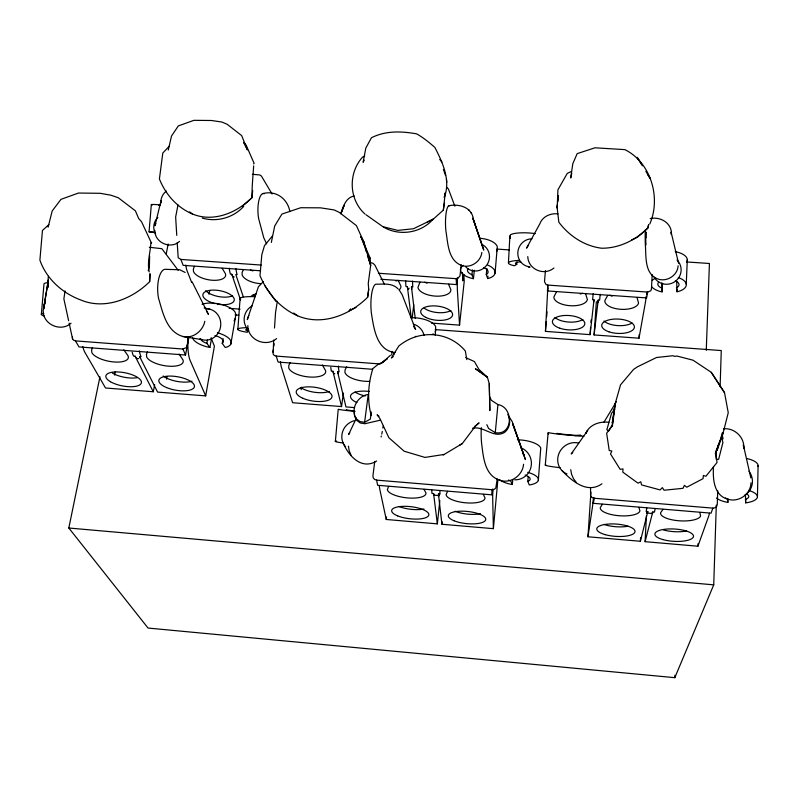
<?xml version="1.0" encoding="UTF-8"?>
<svg xmlns="http://www.w3.org/2000/svg" width="798" height="798" viewBox="0 0 798 798"><rect width="100%" height="100%" fill="white"/><g stroke="black" fill="none" stroke-linecap="round" stroke-linejoin="round"><path stroke-width="1.2" d="M364.616 422.272L368.237 394.461C357.524 395.808 349.953 409.554 356.317 418.82L359.958 421.553L364.616 422.272L370.352 419.12L371.269 411.977M187.929 341.175L187.979 338.063A26.893 6.294 -85.9 0 0 187.889 340.427M48.109 281.006L47.98 287.41L47.88 284.507M757.442 496.585L758.1 465.493A21.127 7.651 2.2 0 0 746.978 458.551M748.604 490.451A21.307 7.352 2.4 0 1 747.267 502.64L745.631 502.83L745.462 494.461M745.631 502.83L745.721 499.269M716.474 498.032A21.307 7.352 2.4 0 0 726.2 502.082L727.866 502.361L727.966 498.81M47.88 281.524L48.399 276.327M99.94 376.816L68.818 528.017L148.059 628.056L674.809 677.672L713.731 584.844L716.295 505.084M720.115 386.701L721.272 350.561L435.289 329.604M717.721 490.81L717.282 504.506L716.644 506.451L715.008 507.777L712.823 508.127L594.101 498.241L592.056 497.543L590.59 495.967L590.56 487.797M646.43 515.538L645.093 541.682L697.901 546.211L697.991 543.767M706.26 350.352L709.422 263.49L687.058 261.973L686.689 262.512M149.685 281.634L150.014 273.714L149.615 281.704C132.099 299.11 104.747 310.133 80.718 299.958C62.523 293.265 46.304 278.791 39.9 260.098L42.454 230.462L48.858 224.617M674.809 677.672L674.918 675.188M686.25 284.248L687.317 259.48A17.726 8.509 1.7 0 0 675.248 251.659M678.31 277.624A17.855 8.319 1.9 0 1 678.34 291.489L676.993 291.759L676.714 281.654M676.993 291.759L677.113 289.295M651.627 286.662A17.855 8.319 1.9 0 0 660.694 291.599L662.111 291.859L661.722 283.011M662.111 291.859L662.549 283.25M519.368 260.407A17.416 3.302 2.6 0 0 513.403 265.525L514.55 265.744L516.765 264.347L516.895 261.874M593.203 293.644L592.605 299.709L594.001 299.809L590.081 334.641L545.443 331.389L547.807 288.008M647.667 292.078L646.609 297.923L547.468 290.951L547.777 285.086L647.667 292.078L650.849 290.711L651.427 289.165L652.195 274.622M590.919 492.176L587.956 536.775L640.385 541.273L640.585 537.543M508.426 262.961L509.872 236.058L510.511 234.802A17.386 3.591 2.6 0 1 535.288 233.624M646.799 294.512L646.919 292.228M596.355 301.734L594.091 334.941L639.008 338.212L639.208 334.512M364.187 160.179L363.12 162.313L365.823 148.039L371.459 137.745C385.594 130.563 401.464 131.141 416.656 133.864C423.289 137.615 429.224 142.463 434.92 147.5C442.661 162.662 450.95 180.308 444.257 197.415L445.234 192.887L443.349 210.113M712.883 508.127L711.068 513.164L593.333 503.319L593.722 497.413M276.258 356.098L274.352 355.469L273.106 354.043L273.684 340.138M274.492 328.068L275.559 312.387L277.325 301.315M557.413 204.448L557.164 208.019L558.849 222.203C569.044 235.879 584.465 246.063 601.572 248.218C618.959 248.397 635.607 240.198 647.786 228.128L648.545 224.996M557.573 202.074L558.171 195.42M590.081 334.641L590.59 327.27M590.929 322.352L591.109 319.888M237.894 329.045L240.118 298.272A19.501 3.042 4.3 0 1 255.26 296.706M247.081 327.689A19.541 2.663 4.2 0 0 245.904 332.058L247.34 332.267L248.288 331.08L248.457 328.656M547.468 290.951L547.847 286.432M545.443 331.389L546.251 321.594M546.65 316.696L547.049 311.789M538.341 480.466L540.745 448.027A20.439 7.591 5.2 0 0 517.343 439.798M153.725 232.527L149.056 231.809L151.341 204.547A17.217 0.658 5.7 0 1 160.428 204.896M545.423 270.592L544.495 281.714L546.061 284.547L547.827 285.095M527.787 472.356A20.608 7.292 5.3 0 1 530.75 484.725L529.274 484.925L527.797 481.413L528.206 476.596M557.373 205.575L557.164 208.019L557.912 189.814L567.248 173.425L571.268 171.5M557.682 201.904L558.201 195.799M41.346 314.462L43.97 284.108A19.631 2.973 5.4 0 1 48.289 282.572M335.379 441.244L338.222 409.274A20.229 0.768 4.9 0 0 355.09 411.359M545.283 465.114L548.116 432.895L548.974 432.755A20.648 0.848 5.2 0 0 564.066 434.711A20.648 0.848 5.2 0 0 583.887 436.237M499.289 479.528A20.608 7.292 5.3 0 0 510.67 484.236L512.346 484.506L512.755 479.857M253.654 165.894C253.006 176.548 251.819 186.961 252.048 197.565C236.956 212.827 213.325 222.732 192.358 213.954C176.927 207.41 165.565 194.383 159.41 178.961L162.802 153.026L169.475 145.964M374.751 461.414L372.925 475.917L373.235 477.892L374.571 479.438L376.586 480.127L377.644 485.284L492.157 494.86L492.705 489.004M497.224 478.85L495.807 488.087L494.132 489.383L491.977 489.733L376.526 480.117M439.868 490.69A28.239 1.975 -85.4 0 0 440.047 494.132L438.441 493.992L441.932 524.256L493.383 528.665L497.902 479.518M497.922 404.556C513.912 407.309 513.194 435.848 495.289 432.676L497.922 404.556L491.299 400.267L489.563 396.327L489.264 383.818L487.418 377.255L478.91 369.384L474.391 361.554L465.723 357.614M495.069 273.165L497.304 246.622A17.287 8.419 5.7 0 0 479.458 238.273M252.697 190.572L251.988 197.635L242.063 206.522M487.708 265.076A17.406 8.229 5.7 0 1 488.955 278.273L487.718 278.552L487.967 276.128M487.718 278.552L486.271 274.612L486.9 268.527M431.499 323.09L459.548 325.135L464.217 281.355L463.857 274.442M441.932 524.256L442.192 521.812M463.429 265.345A17.406 8.229 5.7 0 0 472.037 278.422L473.453 278.682L471.947 274.751L472.456 269.894M473.453 278.682L474.351 270.203M461.184 264.776L459.997 275.819L457.922 278.382L456.107 278.682L378.412 273.245M463.508 274.322L462.8 280.886L462.351 272.517M379.319 485.633A28.13 3.042 -85.3 0 0 379.748 489.074L386.252 519.478L437.344 523.867L439.828 500.625M380.836 279.24L456.516 284.567L457.254 277.834M435.299 335.33L435.658 326.601A19.601 8.559 6.8 0 0 412.307 317.714M612.844 423.548L613.273 419.888M613.552 417.434L615.098 403.988L620.535 384.845L633.592 369.394L637.452 366.821L656.545 357.494L672.894 355.728L674.809 356.407L676.913 356.028L693.043 360.197L711.287 372.337L724.534 392.736L728.255 412.716L723.307 432.247L717.033 450.581L718.848 443.429M594.091 334.941L598.201 300.108L599.597 300.208A24.309 0.509 -85.5 0 0 600.226 294.282M386.252 519.478L386.551 517.044M412.167 318.013L413.773 304.686M391.688 355.03L392.147 351.379M686.988 262.023L687.317 259.48M594.001 299.809L593.582 302.432M45.137 301.724L43.671 308.936L48.349 280.108M367.669 297.225L368.706 289.235L368.247 283.35L370.661 265.564L370.112 258.043L368.836 258.123M598.201 300.108L597.752 302.731L597.712 301.584M280.427 361.644A27.052 4.768 -85.8 0 0 281.455 367.369L292.597 402.721L341.554 406.571L343.399 393.085M612.026 426.521L615.098 403.988L612.236 422.95L613.233 419.449M368.706 289.235L367.599 297.295C349.773 315.04 322.123 326.232 297.634 315.809C280.018 308.188 267.29 293.085 259.988 275.639L261.804 254.762L264.447 245.704L272.218 236.218M301.185 389.624L301.544 387.21M587.956 536.775L592.455 506.91A28.519 0.758 -85.7 0 0 593.423 498.431M593.333 503.319L594.101 498.241M750.958 482.78C750.878 494.052 738.838 502.59 728.135 499.289C713.671 495.698 712.714 478.63 713.512 466.511M272.866 352.207L273.245 349.793M273.824 346.172L274.203 343.768M230.841 344.098L235.909 314.602L235.001 311.938A19.501 8.269 10.3 0 0 220.388 304.208A19.501 8.269 10.3 0 0 202.094 304.297M48.329 280.148L43.212 310.432C42.613 324.397 60.828 332.467 71.042 323.23M235.31 318.232L234.073 320.936M444.486 203.071L443.289 210.173L433.234 219.181L413.444 228.747L397.823 230.393L382.91 226.702L365.983 214.722M139.321 350.901A26.803 7.102 -85.9 0 0 141.076 356.626L139.57 356.516L157.595 392.097L205.694 395.878L214.403 346.192L211.071 337.813M217.425 332.736A19.651 8.02 10.2 0 1 226.442 347.2L225.226 347.469L222.233 343.409L223.071 338.611M209.016 294.322L209.674 290.662M211.57 338.222L209.924 347.429L206.862 343.389L207.51 339.788M639.008 338.212L645.233 303.43A24.379 1.217 -85.4 0 0 646.24 296.238M185.555 355.04L182.902 349.025L75.461 340.886L78.982 346.921L185.555 355.04L187.909 342.212M188.946 337.374L186.562 347.499L182.842 349.015M678.13 265.784C677.662 275.031 667.657 281.744 658.869 279.34C644.036 274.712 646.28 256.328 645.323 244.188A18.424 1.786 89.9 0 1 645.303 229.944M166.553 379.15L167.001 376.756M82.852 346.601A26.713 8.03 -86 0 0 84.887 352.337L105.526 387.998L153.296 391.758L154.672 384.516M151.51 243.131L141.535 221.734L138.672 218.512L135.391 210.832L118.244 197.734L110.852 195.191L100.199 193.306L78.443 193.046L60.957 199.36L52.179 210.981L48.129 227.151M177.984 204.926L175.65 217.016L176.757 235.36M166.283 253.734L168.169 244.008M114.633 375.11L115.351 371.539M271.34 242.422L274.712 225.964L281.933 214.064L300.726 207.729L320.447 207.829L334.093 209.924L339.24 212.358L356.417 225.625L364.068 242.482L370.661 265.564L367.429 255.23M523.568 464.246C522.76 475.099 511.309 483.678 500.695 480.496C484.416 476.087 483.369 456.895 481.583 443.129A21.576 4.239 -89.2 0 1 481.324 427.658M65.057 290.891L63.88 298.881L68.608 320.696M571.757 173.346L570.71 177.994L572.804 163.69L577.183 153.625L594.959 147.8L624.874 149.625C650.969 162.533 661.163 197.834 649.821 223.939M168.268 150.074L171.52 136.019L178.323 125.924L193.884 120.328L211.45 120.498L221.884 122.024L227.141 124.259L241.674 135.59L247.39 149.894L243.57 142.343L246.123 145.136L254.133 163.391L253.604 163.899M648.704 224.447L647.846 228.068L637.472 237.166L631.557 239.979M481.862 252.417C480.875 261.345 471.309 268.108 462.571 265.784C447.917 261.185 447.997 243.25 445.902 230.851A18.214 3.96 89.2 0 1 446.172 212.677A18.214 3.96 89.2 0 1 449.783 205.814M640.385 541.273L647.796 511.548L646.141 511.408A28.618 1.726 -85.8 0 0 646.799 507.997M645.093 541.682L652.764 511.967L654.43 512.107A28.628 1.885 -85.8 0 0 655.118 508.695M435.199 331.828L435.997 329.255M757.871 466.251L758.1 465.493M204.817 321.255C202.981 331.05 192.687 339.12 182.662 336.427C166.373 331.409 162.832 312.477 158.553 298.342A20.459 8.06 88.9 0 1 158.972 277.814A20.459 8.06 88.9 0 1 166.243 269.355L179.72 269.754L185.166 272.457M92.508 347.449L91.551 350.322L91.979 352.876A18.783 7.172 11.3 0 0 114.174 361.983A18.783 7.172 11.3 0 0 127.929 355.629L123.79 349.823M496.645 251.56L497.453 249.166M148.169 270.692L149.386 267.18L149.625 256.038M147.52 351.639L146.433 354.512L146.712 357.065A18.743 7.262 10.6 0 0 168.468 366.162A18.743 7.262 10.6 0 0 182.922 359.828L179.031 354.033M194.413 266.352L193.355 269.066L193.495 271.51A16.459 7.262 10.7 0 0 212.268 280.248A16.459 7.262 10.7 0 0 225.445 273.774L222.203 268.308M697.901 546.211L708.524 516.635A28.728 2.873 -85.9 0 0 709.452 513.234M248.806 315.479L247.3 319.559L258.392 286.821L263.49 281.495M340.806 213.814C343.13 206.672 345.624 197.714 354.162 195.959M243.29 269.794L242.123 272.507L242.143 274.951A16.449 7.342 9.8 0 0 260.547 283.689M155.869 223.41L154.962 225.734L161.076 200.557L160.677 203.35C160.687 198.682 162.453 193.754 166.473 191.091M44.229 304.627L45.047 302.622M290.282 362.501L288.836 365.374L288.736 367.918A18.743 7.471 8.4 0 0 309.325 377.005A18.743 7.471 8.4 0 0 325.614 370.741L322.382 364.945M356.487 417.972L348.546 434.611L349.793 432.745M346.741 366.801L345.145 369.674L344.896 372.217A18.783 7.531 7.5 0 0 369.693 381.394M419.918 282.213L417.962 287.37A16.549 7.551 6.5 0 0 435.1 296.098A16.549 7.551 6.5 0 0 450.86 289.694L448.536 284.218M556.485 291.809L553.882 296.976A16.778 7.641 3.9 0 0 570.001 305.694A16.778 7.641 3.9 0 0 587.358 299.34L585.602 293.864M603.867 422.341L616.425 401.613M607.697 295.41L604.854 300.577A16.908 7.661 2.9 0 0 620.585 309.295A16.908 7.661 2.9 0 0 638.55 302.961L637.013 297.474M528.525 245.106L526.52 248.158L539.837 223.799C542.48 216.497 550.58 212.936 557.982 213.894M459.498 445.274L462.251 443.618L475.379 426.202L479.089 422.87L474.391 426.731M350.631 308.876L349.105 310.741L355.998 307.519M388.576 486.401L387.359 489.713A19.441 6.534 6.7 0 0 407.768 497.932A19.441 6.534 6.7 0 0 425.942 492.945L424.077 489.374M614.65 408.456L613.233 410.142L614.231 411.768M447.568 491.339L446.102 494.64A19.531 6.574 5.9 0 0 466.002 502.84A19.531 6.574 5.9 0 0 484.975 497.892L483.339 494.331M614.879 409.583L611.557 413.234L606.859 429.733L608.774 430.94L612.704 424.775L606.64 433.264L609.243 450.521L611.837 451L610.52 453.952L620.156 469.354L623.039 468.905L622.769 472.107L638.031 483.199L640.784 481.773L641.552 484.905L660.126 489.922L662.35 487.608L664.066 490.241L683.018 488.316L684.375 485.354L686.729 487.219L703.058 478.65L703.367 475.418L705.901 476.296L717.023 462.491L715.656 451.927L723.307 432.247L715.387 453.793L715.656 451.927L716.275 459.379L718.649 459.309L722.918 442.471L721.242 436.147M433.294 218.961C421.364 233.086 399.379 236.487 383.549 227.091M572.784 452.486L571.188 453.962L587.697 430.451L585.672 433.514C589.513 424.556 599.697 421.125 608.814 422.312M390.441 355.25L382.89 362.122L387.399 358.551L381.075 363.329M243.679 206.413C233.455 217.724 216.866 222.383 202.253 218.054M602.4 504.286L600.286 507.558A19.91 6.643 4 0 0 618.809 515.707A19.91 6.643 4 0 0 639.926 510.89L638.899 507.338M663.038 509.353L660.654 512.625A20.11 6.653 3.2 0 0 678.629 520.755A20.11 6.653 3.2 0 0 700.594 515.977L699.806 512.426M393.294 356.536L391.379 358.013L398.761 346.083C418.571 329.454 448.576 330.781 465.364 351.05L466.78 359.629M380.995 363.579L383.619 361.783L378.192 364.267L372.885 368.546C368.107 383.668 367.07 400.147 371.23 415.539M179.54 241.395C170.573 249.734 154.503 242.602 154.812 230.313M379 416.267L377.095 414.8L379.958 418.631L388.855 437.713L404.157 451.219L424.965 457.414L444.077 454.461M443.219 455.01L462.251 443.618M276.577 338.571C265.894 347.748 247.619 339.898 247.839 325.554M553.932 267.998C544.236 276.248 528.086 269.465 527.777 256.597M364.716 155.979L362.591 157.096C348.078 172.967 348.756 199.43 364.925 213.984M376.616 461.035C362.212 470.032 349.524 456.995 343.828 444.406M427.339 222.014L433.234 219.181M601.941 483.817C587.138 494.231 571.966 481.034 561.912 470.541M151.61 242.612L150.852 242.921C150.423 252.527 146.952 262.372 149.226 271.928M395.968 281.006L398.202 280.327M580.246 293.963L582.73 293.295M575.109 435.658L580.395 435.189A12.319 0.509 5.2 0 1 572.286 435.1A12.319 0.509 5.2 0 1 556.934 433.374L556.775 433.643M380.197 420.197L364.935 423.728L360.287 423.01L356.646 420.287L354.551 415.977L354.322 410.751M432.157 334.282L433.643 334.073M415.269 336.507L416.237 336.397M472.516 428.277C483.778 425.474 494.291 439.429 504.994 432.077C510.002 427.758 511.099 419.967 507.767 414.322M149.056 231.809L154.453 232.078M262.741 193.615C275.849 190.024 287.669 198.682 289.883 211.65M448.745 205.754C458.91 203.58 472.037 207.221 473.314 219.131L483.758 250.083L472.825 218.173L482.68 246.841M650.2 218.612C660.465 216.268 672.225 223.26 671.387 234.522L671.128 232.198L678.579 263.32M159.809 205.216L158.523 205.505M723.417 428.795C734.36 427.618 744.554 437.134 743.806 448.137L743.337 444.905L750.848 477.932M528.525 267.121L529.972 267.15M252.348 174.303L259.799 174.942L261.425 176.059L272.078 194.024M496.974 249.076L509.403 249.924M149.326 247.26L161.854 248.687L178.193 270.293M261.235 265.056L180.827 259.43L183.171 265.345L260.547 270.781M234.163 276.976A23.75 5.007 -86.6 0 1 231.789 274.223L230.452 274.123A23.741 5.027 -86.6 0 1 229.255 268.208M409.095 288.238A24.02 2.404 -86 0 1 407.369 286.622L406.002 286.522A24.01 2.424 -86 0 1 405.663 280.607M415.219 318.312L411.469 286.911L412.835 287.011A24.02 2.324 -86 0 1 412.526 281.086M229.126 308.337L240.108 309.135M235.101 314.931L238.831 315.2M380.317 363.978L276.208 356.088L278.113 362.083L372.586 369.284M138.593 358.581A26.793 7.202 -85.9 0 1 135.062 356.167L133.555 356.058A26.793 7.232 -85.9 0 1 132.199 352.257M334.761 373.604A27.142 3.89 -85.8 0 1 332.936 371.299L331.389 371.18A27.142 3.92 -85.8 0 1 330.791 367.399M354.581 407.598L345.953 406.92L337.564 371.659L339.1 371.768A27.152 3.791 -85.8 0 1 338.372 366.053M434.581 494.86A28.229 2.085 -85.4 0 1 433.593 493.593L431.987 493.453A28.229 2.115 -85.4 0 1 431.768 490.022M433.543 495.149L439.279 495.628M646.759 513.044L652.654 513.543M68.818 528.017L713.731 584.844M353.883 410.91L346.192 409.933L346.98 410.282M395.09 352.556C376.596 350.551 373.843 328.337 371.479 313.794A20.718 5.476 89.7 0 1 371.818 292.976A20.718 5.476 89.7 0 1 376.786 284.228C384.028 284.098 392.596 283.001 398.082 288.906M182.662 336.427L201.874 339.629M209.924 347.429L208.308 347.15A19.651 8.02 10.2 0 1 192.498 337.524M370.491 262.582L373.035 263.32L374.98 265.275L384.287 284.008M204.148 307.948L210.113 309.265M180.867 259.43L178.193 257.704L177.206 242.702M75.511 340.886L73.685 340.267L72.548 338.871L69.137 323.12M250.392 269.933L252.956 270.941M424.626 282.183L427.06 283.19M609.782 295.2L612.076 296.208M151.341 204.547L152.069 205.295M495.289 432.676L488.595 428.506L486.84 424.686M445.563 175.52L443.399 169.415M293.764 313.016L297.634 315.809M189.565 211.879L192.358 213.954M446.72 187.301L448.416 189.006L454.87 206.163M548.116 432.895L548.535 434.501M240.537 299.769L240.118 298.272M439.748 159.45L441.912 162.044M576.465 482.581L573.562 478.82L571.607 474.421L570.72 469.673M468.645 209.665L469.384 210.642M470.87 212.627L471.438 213.385M509.134 416.726L512.176 421.544L525.443 459.628L512.665 423.798L524.116 455.488L522.939 453.703M399.1 289.824L402.102 294.552L415.628 329.534L413.514 326.272M265.026 285.953L275.869 301.375M362.671 240.437L364.068 242.482L360.915 236.577L364.516 246.133M641.602 164.069L637.183 157.356L642.37 165.824M724.534 392.736L711.287 372.337M266.612 243.839L263.769 237.774L258.572 218.323A18.015 5.955 88.2 0 1 258.901 200.368A18.015 5.955 88.2 0 1 264.298 193.714M647.557 174.283L650.151 178.523L645.881 171.291M206.582 311.13L208.398 314.332L192.148 281.903M135.062 356.167L153.296 391.758M398.352 280.697L400.885 286.163A16.499 7.501 7.5 0 1 399.2 289.814M512.346 484.506L510.77 481.004A12.289 4.349 5.3 0 1 508.456 480.037M205.694 395.878L190.104 360.377A26.893 6.294 -85.9 0 1 187.849 342.761M360.915 236.577L362.362 239.959M363.29 242.123L370.112 258.043M351.04 455.119L349.195 450.8L348.437 446.142M191.66 282.432L187.181 271.071A23.681 5.656 -86.7 0 1 185.784 265.155M509.872 236.058L510.341 238.472M231.789 274.223L240.567 300.018M243.27 296.786L235.799 274.502L237.126 274.592A23.75 4.928 -86.5 0 1 235.969 268.677M364.915 247.2L366.352 251.789M332.936 371.299L341.554 406.571M721.961 433.154L723.018 438.9M407.369 286.622L411.279 318.023M433.593 493.593L437.344 523.867M446.431 179.161L446.8 182.253M727.866 502.361L727.477 498.9A12.708 4.379 2.4 0 1 725.362 497.952M72.409 337.065L72.548 338.871M456.157 278.682L456.516 284.567M459.548 325.135L457.394 290.153A24.09 1.656 -85.9 0 1 457.473 278.283M492.037 489.743L492.157 494.86M489.563 398.282L489.862 410.581L489.264 383.818M493.383 528.665L492.695 498.541A28.339 1.037 -85.5 0 1 492.915 490.062M383.14 426.232A15.002 0.638 -81.9 0 1 382.85 428.077M382.282 431.429A15.002 0.638 -81.9 0 1 381.773 434.122M381.364 435.997A15.002 0.638 -81.9 0 1 381.065 436.915M439.369 495.269A28.239 2.005 -85.4 0 1 438.441 493.992M480.496 513.712A18.773 6.194 5.9 0 1 455.149 511.289M423.967 509.004A18.683 6.155 6.6 0 1 399.07 506.531M525.144 475.089A12.289 4.349 5.3 0 1 527.797 481.413M520.495 447.598A16.618 16.359 78.4 0 1 514.79 479.827M343.509 443.03A20.229 1.187 4.8 0 1 336.646 441.055M345.634 446.93A16.409 15.83 -36.5 0 1 354.142 420.726M214.961 335.549A11.721 4.788 10.2 0 1 222.233 343.409M206.862 343.389A11.721 4.788 10.2 0 1 200.298 338.432M44.219 316.018A19.671 2.613 5.2 0 1 43.75 313.345M206.303 308.746A15.741 14.723 -79.9 0 1 220.438 327.489A15.741 14.723 -79.9 0 1 200.059 338.96M140.638 358.122A26.803 7.132 -85.9 0 1 139.57 356.516M192.019 381.185A18.025 6.853 10.2 0 1 163.131 375.978M137.386 377.634A18.055 6.773 11 0 1 112.458 373.145M394.062 354.811A19.76 8.299 6.9 0 1 393.554 352.596M248.288 331.08A11.661 1.596 4.2 0 1 247.889 329.115M248.687 330.482A15.81 15.611 -23.5 0 1 252.158 305.834M413.294 324.098A15.95 15.431 -75.8 0 1 424.087 335.36M338.372 373.723A27.152 3.82 -85.8 0 1 337.564 371.659M365.294 395.948A18.065 7.092 7.4 0 1 354.96 391.988M356.915 402.581A18.115 7.012 7.4 0 1 351.728 394.022A18.115 7.012 7.4 0 1 369.374 391.479M329.305 391.459A18.025 7.032 8.2 0 1 301.135 387.808M645.971 237.904A12.898 1.247 90 0 1 645.991 232.278M652.305 280.327A17.855 8.319 1.9 0 1 654.839 278.562M675.397 280.796A10.653 4.968 1.9 0 1 676.425 287.839M661.472 287.938A10.653 4.968 1.9 0 1 658.809 281.963M516.765 264.347A10.394 1.965 2.6 0 1 520.745 261.834M529.702 266.841A14.145 13.526 -66.2 0 1 517.842 252.138A14.145 13.526 -66.2 0 1 532.007 238.811M677.023 259.988A14.434 14.075 -28.7 0 1 675.397 281.265A14.434 14.075 -28.7 0 1 654.27 277.315M645.991 244.946A12.918 1.247 89.9 0 1 645.801 232.058M632.036 323.05A16.329 7.242 3 0 1 603.976 321.025M582.829 319.509A16.219 7.222 4 0 1 554.939 317.504M483.678 267.549A10.384 4.908 5.7 0 1 486.271 274.612M471.947 274.751A10.384 4.908 5.7 0 1 468.017 268.756M482.78 244.836A14.085 13.646 -60.7 0 1 486.531 265.415A14.085 13.646 -60.7 0 1 465.862 267.041M411.898 289.066A24.02 2.344 -86 0 1 411.469 286.911M450.85 310.532A16 7.142 6.4 0 1 424.127 308.088M155.64 234.093A13.935 13.736 27.1 0 1 157.804 217.455M251.18 296.277A15.93 6.903 9.5 0 1 256.058 294.013M254.791 295.898A15.89 6.953 9.5 0 1 253.285 294.681M215.121 303.639A15.93 6.833 10.3 0 1 206.552 291.15A15.93 6.833 10.3 0 1 233.106 296.916A15.93 6.833 10.3 0 1 217.136 304.078M232.637 295.759A15.9 6.893 10.4 0 1 205.704 290.671M560.056 467.678A20.638 1.277 5.3 0 1 545.872 464.835M566.959 473.952A16.648 15.611 -50.3 0 1 558.8 453.882A16.648 15.611 -50.3 0 1 578.64 443.099M746.918 494.112A12.708 4.379 2.4 0 1 745.342 499.368M748.963 471.189A17.217 16.808 17.5 0 1 744.634 495.408M652.764 511.967A28.628 1.855 -85.8 0 1 651.727 513.084M686.709 530.939A19.302 6.264 3.4 0 1 663.467 529.952M647.796 511.548A28.618 1.756 -85.8 0 1 646.799 512.675M627.996 526.231A19.122 6.254 4.1 0 1 604.006 524.456M344.118 205.435L341.095 213.266L344.118 205.435M480.206 371.998L475.369 368.716L487.418 377.255L480.206 371.998M453.932 520.715A18.823 6.105 5.9 0 0 485.164 520.735A18.823 6.105 5.9 0 0 461.952 511.169A18.823 6.105 5.9 0 0 453.932 520.715M397.703 515.907A18.733 6.065 6.6 0 0 428.446 515.897A18.733 6.065 6.6 0 0 404.626 506.311A18.733 6.065 6.6 0 0 397.703 515.907M166.563 387.579A18.065 6.773 10.2 0 0 194.413 386.741A18.065 6.773 10.2 0 0 168.967 376.087A18.065 6.773 10.2 0 0 166.563 387.579M110.473 381.733A18.095 6.693 10.9 0 0 140.618 384.207A18.095 6.693 10.9 0 0 119.83 372.058A18.095 6.693 10.9 0 0 110.473 381.733M302.831 398.262A18.075 6.953 8.2 0 0 331.818 397.474A18.075 6.953 8.2 0 0 307.749 386.86A18.075 6.953 8.2 0 0 302.831 398.262M608.864 331.788A16.369 7.182 3.1 0 0 634.37 327.489A16.369 7.182 3.1 0 0 610.969 319.459A16.369 7.182 3.1 0 0 608.864 331.788M559.857 328.227A16.249 7.172 4 0 0 584.804 323.908A16.249 7.172 4 0 0 561.134 315.878A16.249 7.172 4 0 0 559.857 328.227M425.723 317.345A16.03 7.082 6.4 0 0 452.177 316.178A16.03 7.082 6.4 0 0 432.027 305.913A16.03 7.082 6.4 0 0 425.723 317.345M662.779 539.558A19.351 6.175 3.4 0 0 693.382 536.894A19.351 6.175 3.4 0 0 666.38 529.104A19.351 6.175 3.4 0 0 662.779 539.558M605.133 534.63A19.172 6.165 4.1 0 0 634.979 531.917A19.172 6.165 4.1 0 0 607.607 524.116A19.172 6.165 4.1 0 0 605.133 534.63"/></g></svg>
